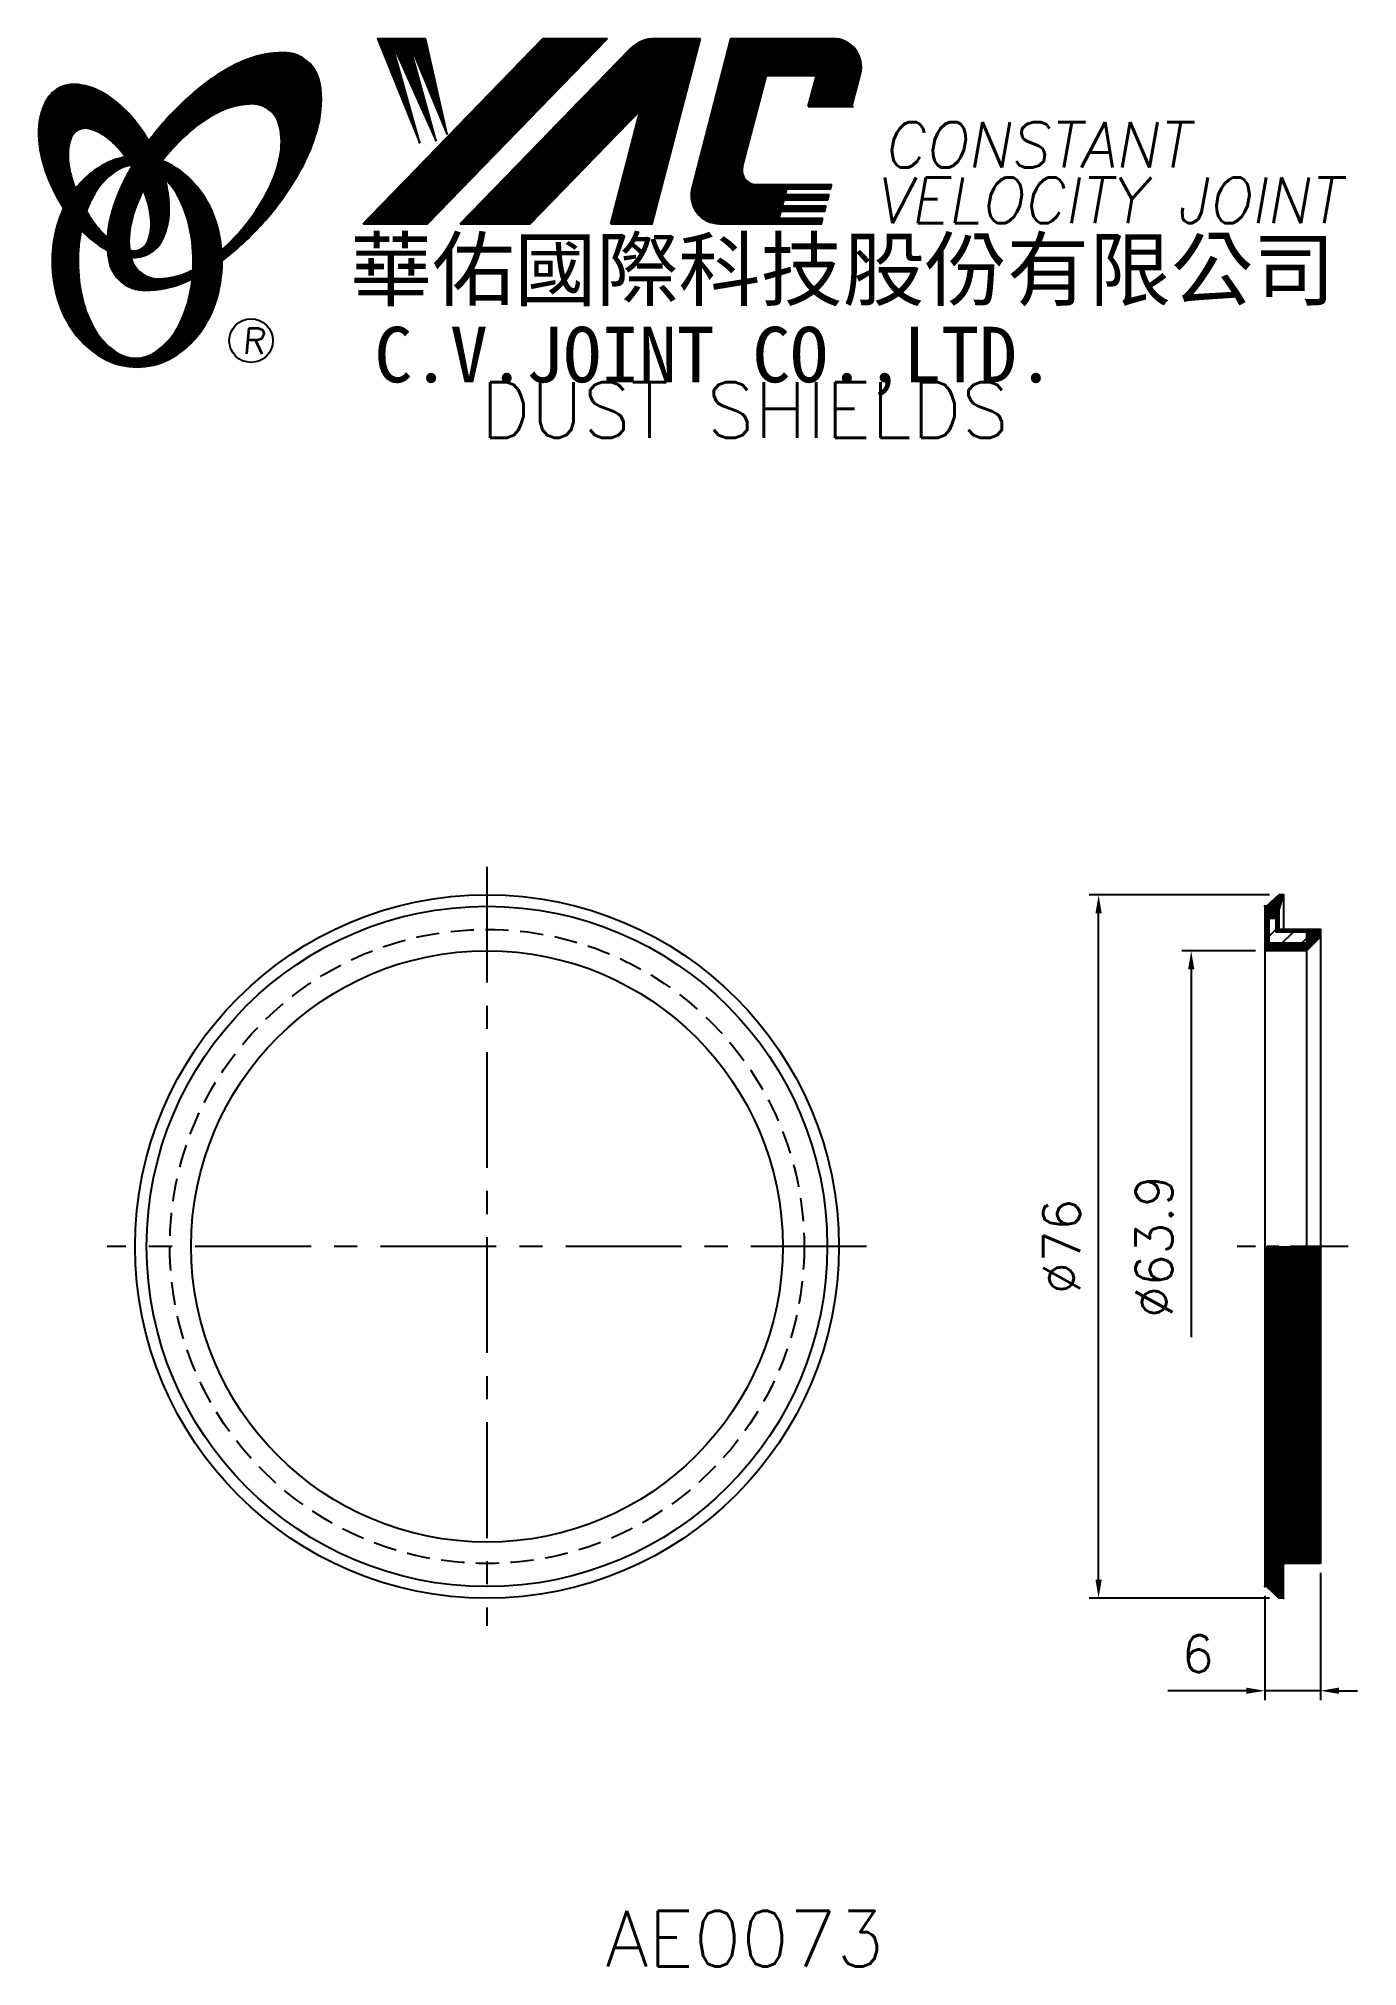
# Model space of a CAD drawing. Extents: x 86 to 228, y -4 to 205.
import ezdxf
from ezdxf.enums import TextEntityAlignment as Align

# ---------------------------------------------------------------- set-up
doc = ezdxf.new("R2010")
doc.units = 0
doc.header["$LTSCALE"] = 10
doc.header["$MEASUREMENT"] = 0
doc.linetypes.add('CENTER', pattern=[2, 1.25, -0.25, 0.25, -0.25])
doc.linetypes.add('HIDDEN', pattern=[0.375, 0.25, -0.125])
doc.layers.get('0').update_dxf_attribs({"linetype": 'CONTINUOUS'})
doc.layers.get('DEFPOINTS').update_dxf_attribs({"linetype": 'CONTINUOUS'})
doc.layers.add('4', color=4, linetype='CONTINUOUS')
doc.styles.add('CHINA', font='KAIU.TTF')
doc.styles.add('ITALICC', font='simplex.shx')
doc.dimstyles.new('STANDARD$0', dxfattribs={"dimtxt": 4, "dimasz": 2, "dimexe": 1, "dimexo": 1, "dimgap": 2, "dimtad": 1, "dimdec": 4, "dimzin": 10, "dimtxsty": 'ITALICC', "dimcen": 2, "dimclrd": 5, "dimclre": 5, "dimclrt": 18, "dimaunit": 1, "dimazin": 3, "dimtp": 0.1, "dimtfac": 0.7, "dimtdec": 4, "dimtmove": 0, "dimatfit": 3, "dimtolj": 1, "dimtzin": 10})
pattern_1 = [(135, (3.925412, -3.01369), (-0.0176776695, -0.0176776695), [])]
pattern_2 = [(45, (-13.273179, -2.662721), (-0.00883883476, 0.00883883476), [])]
pattern_3 = [(45, (155.317366, -38.967131), (-0.00727476112, 0.00727476112), [])]

# ---------------------------------------------------------------- blocks, each defined once
blk = doc.blocks.new('*D14')
at = {"color": 5, "linetype": 'BYBLOCK'}
for p, q in [((218.68, 112.27), (199.23, 112.27)), ((200.23, 38.27), (200.23, 110.27)), ((218.68, 36.27), (199.23, 36.27))]:
    blk.add_line(p, q, dxfattribs=at)
for points in [[(199.9, 110.27), (200.57, 110.27), (200.23, 112.27)], [(199.9, 38.27), (200.57, 38.27), (200.23, 36.27)]]:
    blk.add_solid(points, dxfattribs=at)
at = {"layer": 'DEFPOINTS', "color": 0, "linetype": 'BYBLOCK'}
for p in [(200.23, 112.27), (219.68, 112.27), (219.68, 36.27)]:
    blk.add_point(p, dxfattribs=at)
at = {"color": 18, "linetype": 'BYBLOCK', "insert": (196.23, 74.27), "char_height": 4, "attachment_point": 5, "rotation": 90, "style": 'ITALICC'}
blk.add_mtext('\\A1;∅76', dxfattribs=at)
blk = doc.blocks.new('*D15')
at = {"color": 5, "linetype": 'BYBLOCK'}
for p, q in [((224.18, 39.02), (224.18, 25.27)), ((218.18, 36.52), (218.18, 25.27)), ((216.18, 26.27), (207.71, 26.27)), ((224.18, 26.27), (218.18, 26.27)), ((226.18, 26.27), (228.18, 26.27))]:
    blk.add_line(p, q, dxfattribs=at)
for points in [[(216.18, 26.61), (216.18, 25.94), (218.18, 26.27)], [(226.18, 26.61), (226.18, 25.94), (224.18, 26.27)]]:
    blk.add_solid(points, dxfattribs=at)
at = {"layer": 'DEFPOINTS', "color": 0, "linetype": 'BYBLOCK'}
for p in [(224.18, 40.02), (218.18, 37.52), (218.18, 26.27)]:
    blk.add_point(p, dxfattribs=at)
at = {"color": 18, "linetype": 'BYBLOCK', "insert": (210.95, 30.27), "char_height": 4, "attachment_point": 5, "style": 'ITALICC'}
blk.add_mtext('\\A1;6', dxfattribs=at)
blk = doc.blocks.new('*D16')
at = {"color": 5, "linetype": 'BYBLOCK'}
for p, q in [((217.18, 106.21), (209.23, 106.21)), ((210.23, 104.21), (210.23, 64.46))]:
    blk.add_line(p, q, dxfattribs=at)
blk.add_solid([(209.9, 104.21), (210.57, 104.21), (210.23, 106.21)], dxfattribs=at)
at = {"layer": 'DEFPOINTS', "color": 0, "linetype": 'BYBLOCK'}
for p in [(210.23, 106.21), (218.18, 106.21), (218.18, 42.33)]:
    blk.add_point(p, dxfattribs=at)
at = {"color": 18, "linetype": 'BYBLOCK', "insert": (206.23, 74.27), "char_height": 4, "attachment_point": 5, "rotation": 90, "style": 'ITALICC'}
blk.add_mtext('\\A1;∅63.9', dxfattribs=at)

msp = doc.modelspace()

# ---------------------------------------------------------------- hatches: boundary and pattern name
at = {"layer": '4', "linetype": 'CONTINUOUS'}
h = msp.add_hatch(dxfattribs=at)
h.set_pattern_fill('ANSI31', color=5, scale=0.1, style=0)
h.set_pattern_definition(pattern_2)
h.paths.add_polyline_path([(147.18553, 204.76826), (140.22822, 204.76826), (120.81161, 184.7645), (127.76892, 184.7645)])
h.paths.add_polyline_path([(150.73242, 197.00269), (147.55204, 184.7645), (152.03303, 184.7645), (157.23146, 204.76826), (152.33474, 204.76826, 0.202785967), (149.60066, 203.61184), (131.30653, 184.7645), (138.85345, 184.7645)])
h.paths.add_polyline_path([(164.35952, 200.76984), (169.75324, 200.76984), (168.88422, 197.42583), (173.60104, 197.42583), (174.51776, 200.95339, 0.490800957), (171.56756, 204.76826), (160.53325, 204.76826), (156.32619, 188.57937, 0.490800957), (159.27639, 184.7645), (170.31071, 184.7645), (170.46515, 185.35881), (165.74833, 185.35881), (165.9417, 186.1029), (170.65852, 186.1029), (170.81708, 186.71304), (166.10026, 186.71304), (166.2615, 187.33351), (170.97832, 187.33351), (171.1345, 187.9345), (166.41768, 187.9345), (166.57449, 188.53787), (171.29131, 188.53787), (171.40804, 188.98707), (163.26829, 188.98707, -0.490800957), (161.79319, 190.8945)])
h = msp.add_hatch(dxfattribs=at)
h.set_pattern_fill('ANSI31', color=1, scale=0.1, style=0)
h.set_pattern_definition(pattern_2)
h.paths.add_polyline_path([(127.54359, 204.76826), (122.36626, 204.76826), (126.93702, 193.46452), (123.87109, 204.4225), (128.70583, 193.70018), (125.75782, 204.4225), (129.88504, 194.40715)])
h = msp.add_hatch(dxfattribs=at)
h.set_pattern_fill('ANSI31', color=5, scale=0.082305, style=0)
h.set_pattern_definition([(45, (-13.273179, -2.662721), (-0.00727476112, 0.00727476112), [])])
h.paths.add_polyline_path([(108.76229, 197.70578, -0.172879177), (110.70377, 197.04722, -0.172879177), (111.79106, 195.30917, -0.104527385), (111.81884, 191.98097, -0.065680101), (110.64931, 188.57902, -0.051823203), (108.20889, 184.73663, -0.044272532), (105.53392, 181.91029, -0.020203161), (105.5875, 180.77238, 0.006517006), (105.99205, 181.08445, 0.049863361), (110.54548, 185.49751, 0.049863361), (114.13511, 190.72468, 0.063682799), (115.95616, 195.35202, 0.103597411), (116.14546, 199.936, 0.177892575), (114.79685, 202.30627, 0.177892575), (112.23446, 203.2396, 0.103597411), (107.74666, 202.28656, 0.063682799), (103.48892, 199.71748, 0.049863361), (98.93549, 195.30442, 0.016070017), (97.66479, 193.69811, -0.007061632), (97.91208, 193.26108, -0.031648676), (98.86466, 191.2245, -0.008069351), (99.29657, 191.78881, -0.051823203), (102.47494, 195.04727, -0.065680101), (105.51687, 196.96762, -0.104527385)])
h.paths.add_polyline_path([(95.68662, 184.54446, -0.065680101), (96.85615, 187.94642, -0.006063428), (97.10009, 188.42143, 0.027613469), (96.37326, 190.00951, 0.017011252), (95.83984, 190.94448, 0.007829282), (95.34585, 190.07725, 0.063682799), (93.52481, 185.44991, 0.103597411), (93.33551, 180.86594, 0.177892575), (94.68412, 178.49566, 0.177892575), (97.24651, 177.56233, 0.103597411), (101.73431, 178.51538, 0.008811776), (102.36128, 178.80545, 0.013922709), (102.4386, 179.77526, -0.009086703), (101.98859, 179.55782, -0.104527385), (98.74317, 178.81966, -0.172879177), (96.80169, 179.47822, -0.172879177), (95.7144, 181.21627, -0.104527385)])
h = msp.add_hatch(dxfattribs=at)
h.set_pattern_fill('ANSI31', color=3, scale=0.082305, style=0)
h.set_pattern_definition(pattern_3)
h.paths.add_polyline_path([(92.96579, 198.75662, 0.106488277), (90.02391, 199.79519, 0.158297415), (87.93371, 199.40015, 0.158297415), (86.47438, 197.85246, 0.106488277), (85.76356, 194.81469, 0.071723199), (86.18161, 191.50174, 0.058080454), (87.72659, 187.68635, 0.058080454), (90.10764, 184.32856, 0.071723199), (92.67288, 182.19081, 0.020895977), (93.21307, 181.88882, -0.030777155), (93.19716, 183.26504, -0.042059526), (92.1008, 184.4278, -0.04691039), (90.48164, 186.90895, -0.04691039), (89.35336, 189.64843, -0.060581117), (88.95126, 191.9105, -0.10187153), (89.26288, 193.9987, -0.185892489), (90.04297, 194.89034, -0.185892489), (91.21961, 195.02846, -0.10187153), (93.11726, 194.10292, -0.060581117), (94.75409, 192.49065, -0.04691039), (96.37326, 190.00951, -0.04691039), (97.50154, 187.27002, -0.060581117), (97.90364, 185.00795, -0.10187153), (97.59202, 182.91975, -0.185892489), (96.81193, 182.02811, -0.185892489), (95.63529, 181.88999, -0.002013383), (95.59449, 181.90061, 0.021593804), (95.7144, 181.21627, 0.006477741), (95.7324, 181.13924, 0.14950097), (97.70496, 181.54728, 0.158297415), (99.16429, 183.09497, 0.106488277), (99.8751, 186.13273, 0.071723199), (99.45706, 189.44569, 0.058080454), (97.91208, 193.26108, 0.058080454), (95.53103, 196.61887, 0.071723199)])
h = msp.add_hatch(dxfattribs=at)
h.set_pattern_fill('ANSI31', color=1, scale=0.082305, style=0)
h.set_pattern_definition(pattern_3)
h.paths.add_polyline_path([(94.05941, 190.43317, -0.120168026), (95.7512, 191.08656, 0.016865385), (95.15144, 191.9693, 0.076648372), (92.99522, 191.25038, 0.104809576), (89.91076, 188.73728, 0.005838257), (89.74382, 188.52508, 0.028089978), (90.48164, 186.90895, 0.014237292), (90.92377, 186.1239, -0.045767751), (91.84895, 188.06074, -0.106890197)])
h.paths.add_polyline_path([(90.02804, 180.67855, -0.048711043), (90.35815, 184.05889, -0.007865741), (90.10764, 184.32856, -0.037695478), (88.47177, 186.44732, 0.03042545), (87.94644, 185.14334, 0.080710289), (87.221, 180.67855, 0.080710289), (87.94644, 176.21376, 0.089265679), (89.91076, 172.61982, 0.104809576), (92.99522, 170.10672, 0.11926607), (96.40441, 169.28178, 0.11926607), (99.8136, 170.10672, 0.104809576), (102.89806, 172.61982, 0.089265679), (104.86238, 176.21376, 0.080710289), (105.58781, 180.67855, 0.080710289), (104.86238, 185.14334, 0.089265679), (102.89806, 188.73728, 0.104809576), (99.8136, 191.25038, 0.025513357), (99.12037, 191.56313, 0.004818181), (98.86466, 191.2245, -0.023722145), (99.40588, 189.62775, -0.065307489), (100.64106, 188.06074, -0.073950765), (101.95351, 184.86301, -0.060532391), (102.46196, 180.67855, -0.060532391), (101.95351, 176.49409, -0.073950765), (100.64106, 173.29636, -0.106890197), (98.4306, 170.92393, -0.153118262), (96.245, 170.23856, -0.153118262), (94.05941, 170.92393, -0.106890197), (91.84895, 173.29636, -0.073950765), (90.5365, 176.49409, -0.060532391)])
h = msp.add_hatch(dxfattribs=at)
h.set_pattern_fill('ANSI31', color=5, scale=0.2, angle=90, style=0)
h.set_pattern_definition(pattern_1)
h.paths.add_polyline_path([(222.68343, 106.21414), (224.18343, 107.71414), (224.18343, 108.52414), (219.68343, 108.52414), (219.68343, 110.52413), (220.18343, 112.27413), (219.68343, 112.27413), (218.37247, 111.02413), (218.18343, 111.02413), (218.18343, 106.21414)])
h.paths.add_polyline_path([(218.63343, 107.02414), (218.63343, 109.71413), (219.38343, 109.71413), (219.38343, 108.22414), (222.68343, 108.22414), (222.68343, 107.02414)], flags=16)
h = msp.add_hatch(dxfattribs=at)
h.set_pattern_fill('ANSI31', color=5, scale=12, style=0)
h.set_pattern_definition([(45, (3.9254, -3.0137), (-1.06066, 1.06066), [])])
h.paths.add_polyline_path([(222.68343, 107.02414), (222.68343, 108.22414), (219.38343, 108.22414), (219.38343, 109.71413), (218.63343, 109.71413), (218.63343, 107.02414)])
h = msp.add_hatch(dxfattribs=at)
h.set_pattern_fill('ANSI31', color=5, scale=0.2, angle=90, style=0)
h.set_pattern_definition(pattern_1)
h.paths.add_polyline_path([(220.18343, 40.0242), (224.18343, 40.0242), (224.18343, 74.27417), (220.18343, 74.27417)])
h.paths.add_polyline_path([(218.18343, 37.52421), (218.37247, 37.52421), (219.68343, 36.27421), (220.18343, 36.27421), (220.18343, 74.27417), (218.18343, 74.27417)])

# ---------------------------------------------------------------- linework, layer by layer
at = {"layer": '4', "color": 5, "linetype": 'CONTINUOUS'}
for p, q in [((120.81161, 184.7645), (140.22822, 204.76826)), ((127.76892, 184.7645), (147.18553, 204.76826)), ((140.22822, 204.76826), (147.18553, 204.76826)), ((152.03303, 184.7645), (157.23146, 204.76826)), ((152.33474, 204.76826), (157.23146, 204.76826)), ((156.32619, 188.57937), (160.53325, 204.76826)), ((160.53325, 204.76826), (171.56756, 204.76826)), ((131.30653, 184.7645), (149.60066, 203.61184)), ((161.79319, 190.8945), (164.35952, 200.76984)), ((164.35952, 200.76984), (169.75324, 200.76984)), ((168.88422, 197.42583), (169.75324, 200.76984)), ((173.60104, 197.42583), (174.51776, 200.95339)), ((138.85345, 184.7645), (150.73242, 197.00269)), ((147.55204, 184.7645), (150.73242, 197.00269)), ((168.88422, 197.42583), (173.75148, 197.42583)), ((163.26829, 188.98707), (171.40804, 188.98707)), ((166.41768, 187.9345), (166.57449, 188.53787)), ((166.41768, 187.9345), (171.1345, 187.9345)), ((166.57449, 188.53787), (171.29131, 188.53787)), ((170.97832, 187.33351), (171.1345, 187.9345)), ((171.29131, 188.53787), (171.40804, 188.98707)), ((165.74833, 185.35881), (165.9417, 186.1029)), ((165.9417, 186.1029), (170.65852, 186.1029)), ((166.10026, 186.71304), (166.2615, 187.33351)), ((166.10026, 186.71304), (170.81708, 186.71304)), ((166.2615, 187.33351), (170.97832, 187.33351)), ((170.65852, 186.1029), (170.81708, 186.71304)), ((120.81161, 184.7645), (127.76892, 184.7645)), ((131.30653, 184.7645), (138.85345, 184.7645)), ((147.55204, 184.7645), (152.03303, 184.7645)), ((159.27639, 184.7645), (170.31071, 184.7645)), ((165.74833, 185.35881), (170.46515, 185.35881)), ((170.31071, 184.7645), (170.46515, 185.35881))]:
    msp.add_line(p, q, dxfattribs=at)
at = {"layer": '4', "color": 1, "linetype": 'CONTINUOUS'}
for p, q in [((122.36626, 204.76826), (126.93702, 193.46452)), ((122.36626, 204.76826), (127.54359, 204.76826)), ((123.87109, 204.4225), (128.70583, 193.70018)), ((126.93702, 193.46452), (123.87109, 204.4225)), ((128.70583, 193.70018), (125.75782, 204.4225)), ((125.75782, 204.4225), (129.88504, 194.40715)), ((129.88504, 194.40715), (127.54359, 204.76826))]:
    msp.add_line(p, q, dxfattribs=at)
at = {"layer": '4', "color": 5, "linetype": 'CENTER'}
for p, q in [((134.1834, 115.27417), (134.1834, 33.27417)), ((175.1834, 74.27417), (93.1834, 74.27417))]:
    msp.add_line(p, q, dxfattribs=at)
at = {"layer": '4', "color": 7, "linetype": 'CONTINUOUS'}
for p, q in [((218.18343, 111.02413), (218.18343, 37.52421)), ((218.37247, 111.02413), (218.18343, 111.02413)), ((218.37247, 111.02413), (219.68343, 112.27413)), ((219.68343, 110.52413), (220.18343, 112.27413)), ((220.18343, 112.27413), (219.68343, 112.27413)), ((219.68343, 110.52413), (219.68343, 108.52414)), ((219.68343, 110.52413), (219.68343, 108.52414)), ((220.18343, 112.27413), (220.18343, 108.52414)), ((218.63343, 109.71413), (218.63343, 107.02414)), ((219.38343, 109.71413), (218.63343, 109.71413)), ((219.38343, 109.71413), (219.38343, 108.22414)), ((224.18343, 108.52414), (219.68343, 108.52414)), ((224.18343, 108.52414), (224.18343, 40.0242)), ((222.68343, 107.02414), (218.63343, 107.02414)), ((222.68343, 108.22414), (219.38343, 108.22414)), ((222.68343, 107.02414), (219.68343, 107.02414)), ((222.68343, 108.22414), (222.68343, 107.02414)), ((224.18343, 107.71414), (222.68343, 106.21414)), ((222.68343, 106.21414), (218.18343, 106.21414)), ((222.68343, 106.21414), (222.68343, 74.27417)), ((220.18343, 36.27421), (220.18343, 74.27417)), ((224.18343, 40.0242), (220.18343, 40.0242)), ((218.37247, 37.52421), (218.18343, 37.52421)), ((218.37247, 37.52421), (219.68343, 36.27421)), ((220.18343, 36.27421), (219.68343, 36.27421))]:
    msp.add_line(p, q, dxfattribs=at)
at = {"layer": '4', "color": 5, "linetype": 'CENTER', "ltscale": 0.5}
msp.add_line((227.18343, 74.27417), (215.18344, 74.27417), dxfattribs=at)
at = {"layer": '4', "color": 5, "linetype": 'CONTINUOUS'}
for points in [[(105.5875, 180.77238, 0.006517006), (105.99205, 181.08445, 0.049863361), (110.54548, 185.49751, 0.049863361), (114.13511, 190.72468, 0.063682799), (115.95616, 195.35202, 0.103597411), (116.14546, 199.936, 0.177892575), (114.79685, 202.30627, 0.177892575), (112.23446, 203.2396, 0.103597411), (107.74666, 202.28656, 0.063682799), (103.48892, 199.71748, 0.049863361), (98.93549, 195.30442, 0.016070017), (97.66479, 193.69811)], [(105.53392, 181.91029, 0.044272532), (108.20889, 184.73663, 0.051823203), (110.64931, 188.57902, 0.065680101), (111.81884, 191.98097, 0.104527385), (111.79106, 195.30917, 0.172879177), (110.70377, 197.04722, 0.172879177), (108.76229, 197.70578, 0.104527385), (105.51687, 196.96762, 0.065680101), (102.47494, 195.04727, 0.051823203), (99.29657, 191.78881, 0.008069351), (98.86466, 191.2245)], [(95.83984, 190.94448, 0.007829282), (95.34585, 190.07725, 0.063682799), (93.52481, 185.44991, 0.103597411), (93.33551, 180.86594, 0.177892575), (94.68412, 178.49566, 0.177892575), (97.24651, 177.56233, 0.103597411), (101.73431, 178.51538, 0.008811776), (102.36128, 178.80545, 0.008811776)], [(97.10009, 188.42143, 0.006063428), (96.85615, 187.94642, 0.065680101), (95.68662, 184.54446, 0.104527385), (95.7144, 181.21627, 0.172879177), (96.80169, 179.47822, 0.172879177), (98.74317, 178.81966, 0.104527385), (101.98859, 179.55782, 0.009086703), (102.4386, 179.77526, 0.009086703)]]:
    msp.add_lwpolyline(points, format="xyb", dxfattribs=at)
at = {"layer": '4', "color": 3, "linetype": 'CONTINUOUS'}
for points in [[(95.7324, 181.13924, 0.14950097), (97.70496, 181.54728, 0.158297415), (99.16429, 183.09497, 0.106488277), (99.8751, 186.13273, 0.071723199), (99.45706, 189.44569, 0.058080454), (97.91208, 193.26108, 0.058080454), (95.53103, 196.61887, 0.071723199), (92.96579, 198.75662, 0.106488277), (90.02391, 199.79519, 0.158297415), (87.93371, 199.40015, 0.158297415), (86.47438, 197.85246, 0.106488277), (85.76356, 194.81469, 0.071723199), (86.18161, 191.50174, 0.058080454), (87.72659, 187.68635, 0.058080454), (90.10764, 184.32856, 0.071723199), (92.67288, 182.19081, 0.020895977), (93.21307, 181.88882, 0.020895977)], [(95.59449, 181.90061, 0.002013383), (95.63529, 181.88999, 0.185892489), (96.81193, 182.02811, 0.185892489), (97.59202, 182.91975, 0.10187153), (97.90364, 185.00795, 0.060581117), (97.50154, 187.27002, 0.04691039), (96.37326, 190.00951, 0.04691039), (94.75409, 192.49065, 0.060581117), (93.11726, 194.10292, 0.10187153), (91.21961, 195.02846, 0.185892489), (90.04297, 194.89034, 0.185892489), (89.26288, 193.9987, 0.10187153), (88.95126, 191.9105, 0.060581117), (89.35336, 189.64843, 0.04691039), (90.48164, 186.90895, 0.04691039), (92.1008, 184.4278, 0.042059526), (93.19716, 183.26504, 0.042059526)]]:
    msp.add_lwpolyline(points, format="xyb", dxfattribs=at)
at = {"layer": '4', "color": 1, "linetype": 'CONTINUOUS'}
for points in [[(95.15144, 191.9693, 0.076648372), (92.99522, 191.25038, 0.104809576), (89.91076, 188.73728, 0.005838257), (89.74382, 188.52508, 0.005838257)], [(88.47177, 186.44732, 0.03042545), (87.94644, 185.14334, 0.080710289), (87.221, 180.67855, 0.080710289), (87.94644, 176.21376, 0.089265679), (89.91076, 172.61982, 0.104809576), (92.99522, 170.10672, 0.11926607), (96.40441, 169.28178, 0.11926607), (99.8136, 170.10672, 0.104809576), (102.89806, 172.61982, 0.089265679), (104.86238, 176.21376, 0.080710289), (105.58781, 180.67855, 0.080710289), (104.86238, 185.14334, 0.089265679), (102.89806, 188.73728, 0.104809576), (99.8136, 191.25038, 0.025513357), (99.12037, 191.56313, 0.025513357)], [(90.35815, 184.05889, 0.048711043), (90.02804, 180.67855, 0.060532391), (90.5365, 176.49409, 0.073950765), (91.84895, 173.29636, 0.106890197), (94.05941, 170.92393, 0.153118262), (96.245, 170.23856, 0.153118262), (98.4306, 170.92393, 0.106890197), (100.64106, 173.29636, 0.073950765), (101.95351, 176.49409, 0.060532391), (102.46196, 180.67855, 0.060532391), (101.95351, 184.86301, 0.073950765), (100.64106, 188.06074, 0.065307489), (99.40588, 189.62775)], [(95.7512, 191.08656, 0.120168026), (94.05941, 190.43317, 0.106890197), (91.84895, 188.06074, 0.045767751), (90.92377, 186.1239, 0.045767751)]]:
    msp.add_lwpolyline(points, format="xyb", dxfattribs=at)
at = {"layer": '4', "color": 5, "linetype": 'CONTINUOUS'}
msp.add_circle((108.70865, 172.13283), 2.35282, dxfattribs=at)
at = {"layer": '4', "color": 7, "linetype": 'CONTINUOUS'}
for radius in [38, 36.74996, 31.95]:
    msp.add_circle((134.1834, 74.27417), radius, dxfattribs=at)
at = {"layer": '4', "color": 5, "linetype": 'HIDDEN'}
msp.add_circle((134.1834, 74.27417), 34.24997, dxfattribs=at)
at = {"layer": '4', "color": 5, "linetype": 'CONTINUOUS'}
for centre, radius, start, end in [((152.33474, 200.95802), 3.81024, 90, 135.8533387), ((171.56756, 201.72007), 3.04819, 345.4326059, 90), ((163.26829, 190.51116), 1.5241, 165.4326059, 270), ((159.27639, 187.81269), 3.04819, 165.4326059, 270)]:
    msp.add_arc(centre, radius, start, end, dxfattribs=at)
at = {"layer": '4', "color": 7, "linetype": 'CONTINUOUS'}
for p in [(218.18343, 111.02413), (218.18343, 111.02413), (218.18343, 111.02413), (220.18343, 112.27413), (220.18343, 112.27413), (224.18343, 108.52414), (224.18343, 108.52414), (222.68343, 106.21414), (218.18343, 37.52421), (220.18343, 36.27421)]:
    msp.add_point(p, dxfattribs=at)

# ---------------------------------------------------------------- texts
at = {"layer": '4', "color": 5, "linetype": 'CONTINUOUS', "style": 'ITALICC'}
for s, height, oblique, p in [('CONSTANT', 4.9, 10, (176.96042, 190.83497)), ('VELOCITY JOINT', 4.9, 10, (176.0822, 184.83959)), ('R', 2.75625, 5, (107.74996, 170.72323))]:
    msp.add_text(s, height=height, dxfattribs=dict(at, oblique=oblique)).set_placement(p)
at = {"layer": '4', "color": 7, "linetype": 'CONTINUOUS', "style": 'CHINA'}
for s, height, p in [('華佑國際科技股份有限公司', 6.5, (119.39825, 176.57465)), ('C.V.JOINT CO.,LTD.', 6, (122.02689, 167.62844))]:
    msp.add_text(s, height=height, dxfattribs=at).set_placement(p)
at = {"layer": '4', "color": 18, "linetype": 'CONTINUOUS', "style": 'ITALICC'}
for s, p in [('DUST SHIELDS', (162.02961, 161.63562)), ('AE0073', (162.02961, -3.51178))]:
    msp.add_text(s, height=6, dxfattribs=at).set_placement(p, align=Align.CENTER)

# ---------------------------------------------------------------- dimensions: what is measured, and where the dimension line sits
at = {"layer": '4', "color": 7, "linetype": 'CONTINUOUS'}
dim = msp.add_linear_dim(base=(200.23432, 112.27413), p1=(219.68343, 36.27421), p2=(219.68343, 112.27413), angle=90, text='%%C76', dimstyle='STANDARD$0', dxfattribs=at)
dim.commit()
dim.dimension.update_dxf_attribs({"geometry": '*D14', "text_midpoint": (196.23432, 74.27417)})
dim = msp.add_linear_dim(base=(210.23433, 106.21414), p1=(218.18343, 42.3342), p2=(218.18343, 106.21414), angle=90, text='%%C63.9', dimstyle='STANDARD$0', override={"dimcen": -2, "dimse1": 1, "dimsd1": 1}, dxfattribs=at)
dim.commit()
dim.dimension.update_dxf_attribs({"geometry": '*D16', "text_midpoint": (206.23433, 74.27417)})
dim = msp.add_linear_dim(base=(218.18343, 26.27422), p1=(224.18343, 40.0242), p2=(218.18343, 37.52421), text='6', dimstyle='STANDARD$0', dxfattribs=at)
dim.commit()
dim.dimension.update_dxf_attribs({"geometry": '*D15', "text_midpoint": (210.94534, 30.27422)})

doc.saveas('drawing.dxf')
